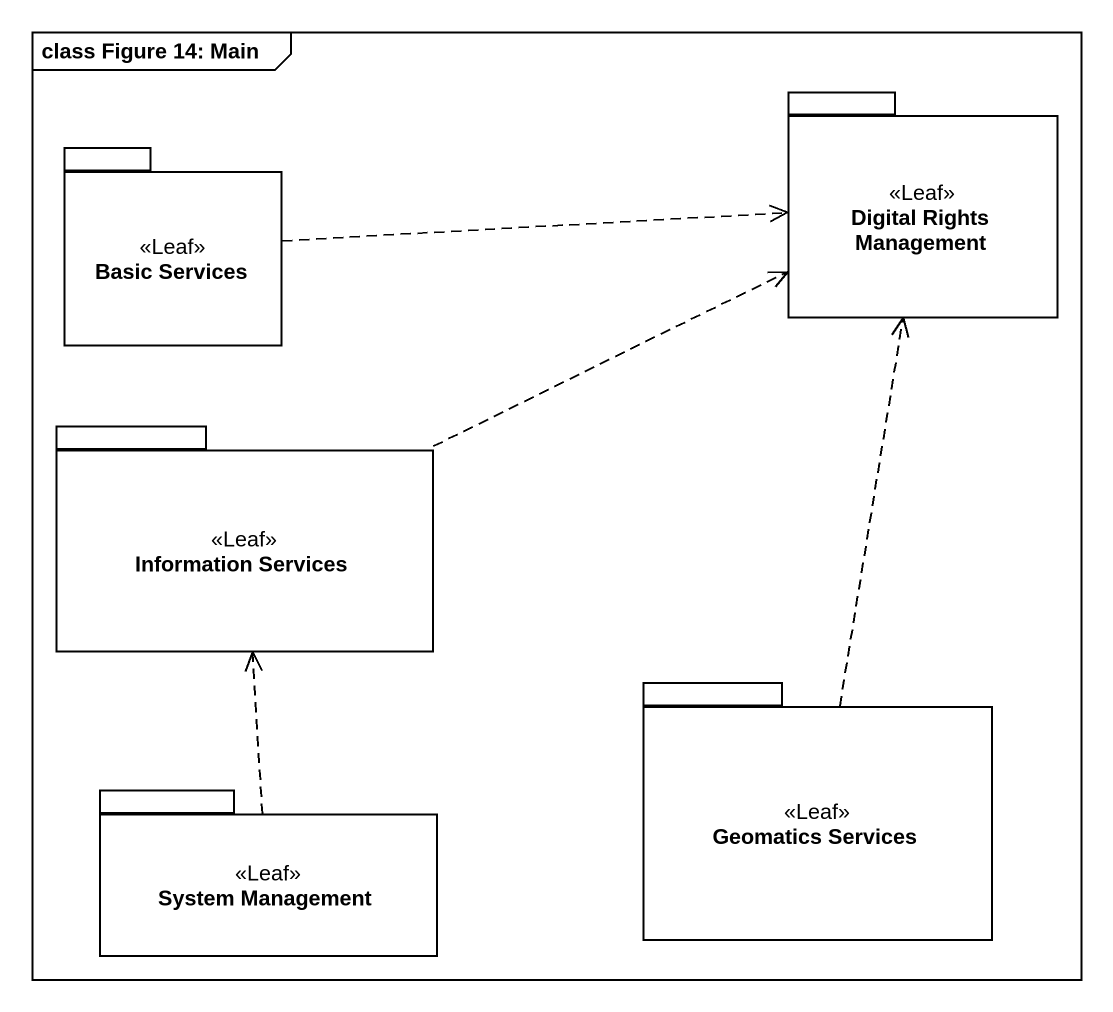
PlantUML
@startuml
mainframe class Figure 14: Main
package "Basic Services" as Basic_Services <<Leaf>> {
}
package "Digital Rights Management" as Digital_Rights_Management <<Leaf>> {
}
package "Information Services" as Information_Services <<Leaf>> {
}
package "Geomatics Services" as Geomatics_Services <<Leaf>> {
}
package "System Management" as System_Management <<Leaf>> {
}
Basic_Services .right.> Digital_Rights_Management
Information_Services .right.> Digital_Rights_Management
Geomatics_Services .up.> Digital_Rights_Management
System_Management .up.> Information_Services
@enduml
